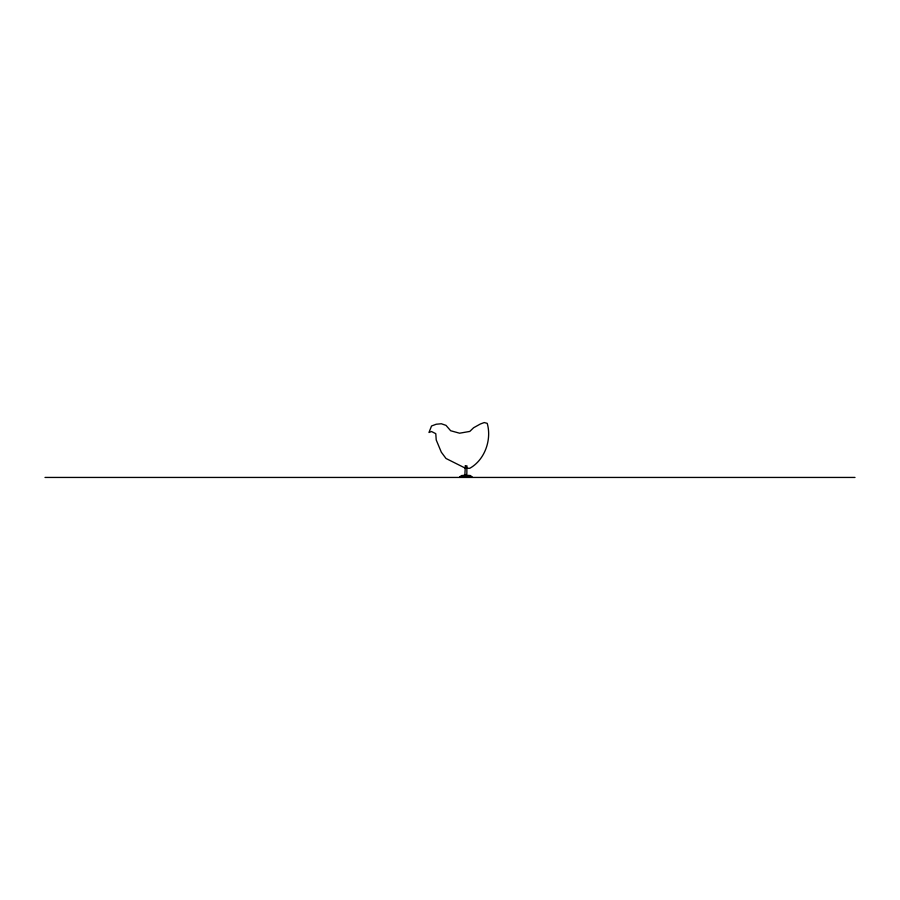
<?xml version="1.0" encoding="UTF-8"?>
<svg xmlns="http://www.w3.org/2000/svg" width="900" height="900" viewBox="0 0 900 900"><rect width="100%" height="100%" fill="white"/><g stroke="black" fill="none" stroke-linecap="round" stroke-linejoin="round"><path stroke-width="1.35" d="M464.051 476.629L466.864 476.111L466.864 475.346L461.711 475.515L459.81 476.764L465.851 476.291M462.364 476.73L463.489 476.629M465.053 476.291L466.481 476.111L466.481 475.346L466.414 476.111M464.501 475.414L462.026 476.032L461.689 476.764L462.476 476.73M464.051 475.414L465.851 475.346M466.605 468.281L469.789 468.281C484.942 459.832 491.884 439.515 487.215 423.349L484.245 422.561L480.42 423.968L473.614 427.748L469.789 431.426L459.596 433.204L450.664 430.74L445.995 425.363L441.315 423.754L436.219 424.238L431.539 425.993L428.985 432.473L431.539 431.516L435.791 433.676L436.219 439.954L441.315 452.183L445.995 458.471L465.548 468.281M462.814 476.73L462.139 476.539M45 477.439L855 477.439M466.83 475.346L470.16 475.515L472.061 476.764L465.401 476.111L465.401 475.346M465.368 465.75L464.94 473.389L465.109 475.774L466.088 476.246L466.864 473.389L466.864 465.75L465.964 466.627L465.368 465.75"/></g></svg>
